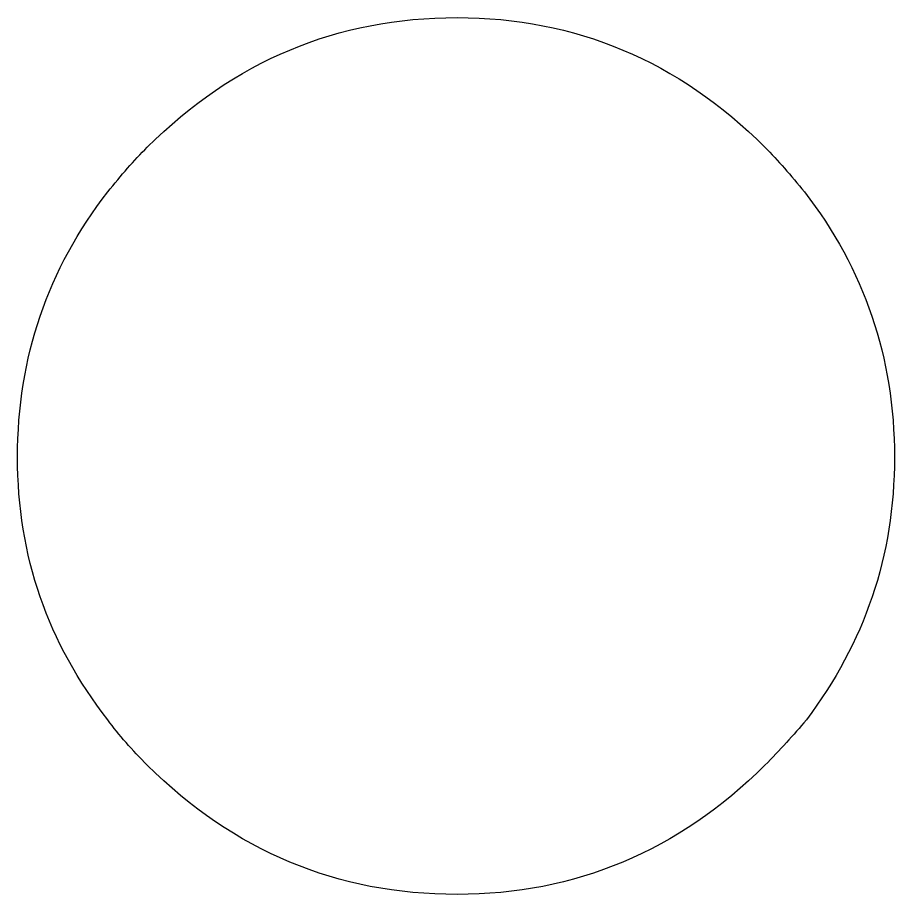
# Model space of a CAD drawing. Header units: centimetres. Extents: x -6.6 to 6.6, y -6.6 to 6.6.
# Drawn here: x -2.2 to 2.209, y -2.209 to 2.2 of the extents above; entities that cross this region are included whole.
import ezdxf

# ---------------------------------------------------------------- set-up
doc = ezdxf.new("R2010")
doc.units = ezdxf.units.CM
doc.header["$MEASUREMENT"] = 0
doc.layers.add('Camada 1', color=7, linetype='Continuous')

msp = doc.modelspace()

# ---------------------------------------------------------------- linework, layer by layer
at = {"layer": 'Camada 1'}
msp.add_open_spline([(1.75645, 1.32367), (1.68821, 1.40646), (1.62368, 1.48234), (1.55793, 1.54809), (1.55793, 1.54809), (1.12293, 1.98185), (0.6045, 2.2), (0.01012, 2.2), (0.01012, 2.2), (-0.59305, 2.2), (-1.1128, 1.98185), (-1.54783, 1.54809), (-1.54783, 1.54809), (-1.61612, 1.48234), (-1.67935, 1.40646), (-1.74635, 1.32367), (-1.74635, 1.32367), (-2.04861, 0.93606), (-2.20035, 0.49092), (-2.20035, -0.00983), (-2.20035, -0.00983), (-2.20035, -0.50997), (-2.04861, -0.94304), (-1.74635, -1.33127), (-1.74635, -1.33127), (-1.69071, -1.40715), (-1.62372, -1.48301), (-1.54783, -1.55892), (-1.54783, -1.55892), (-1.11283, -1.99143), (-0.59308, -2.20892), (0.01012, -2.20892), (0.01012, -2.20892), (0.60451, -2.20892), (1.12293, -1.99141), (1.55793, -1.55892), (1.55793, -1.55892), (1.63254, -1.48304), (1.70081, -1.40718), (1.76658, -1.33127), (1.76658, -1.33127), (2.05746, -0.94302), (2.2092, -0.50998), (2.2092, -0.00983), (2.2092, -0.00983), (2.20923, 0.49095), (2.05747, 0.93608), (1.75645, 1.32367)], degree=3, knots=[0, 0, 0, 0, 0.0769231, 0.0769231, 0.0769231, 0.0769231, 0.1538462, 0.1538462, 0.1538462, 0.1538462, 0.2307692, 0.2307692, 0.2307692, 0.2307692, 0.3076923, 0.3076923, 0.3076923, 0.3076923, 0.3846154, 0.3846154, 0.3846154, 0.3846154, 0.4615385, 0.4615385, 0.4615385, 0.4615385, 0.5384615, 0.5384615, 0.5384615, 0.5384615, 0.6153846, 0.6153846, 0.6153846, 0.6153846, 0.6923077, 0.6923077, 0.6923077, 0.6923077, 0.7692308, 0.7692308, 0.7692308, 0.7692308, 0.8461538, 0.8461538, 0.8461538, 0.8461538, 1, 1, 1, 1], dxfattribs=at)

doc.saveas('drawing.dxf')
